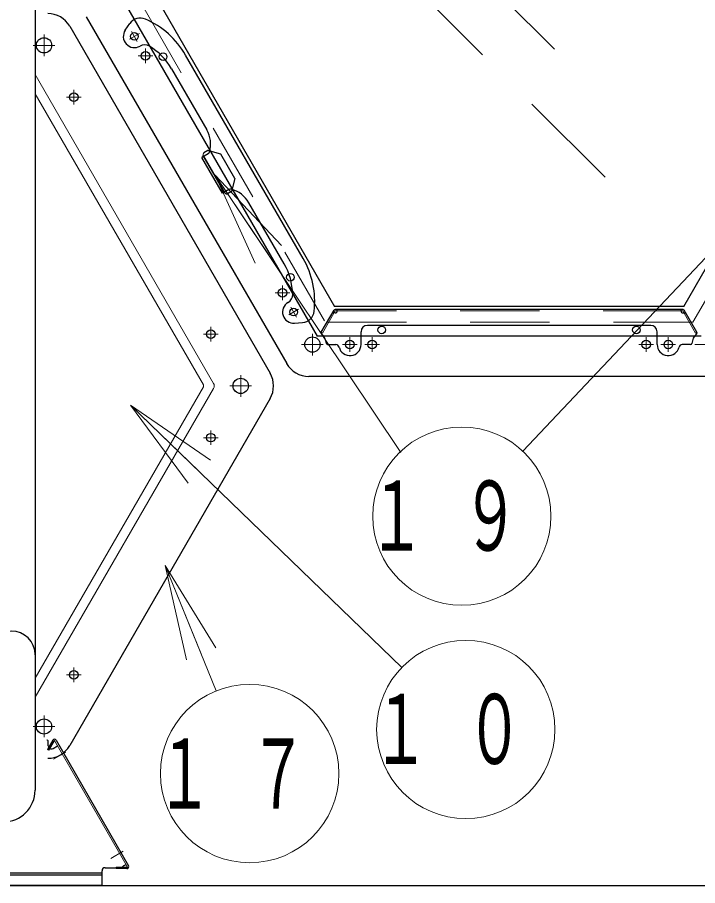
# Model space of a CAD drawing. Units: millimetres on the paper, scale 1:50. Extents: x -385 to 840, y 0 to 267.
# Drawn here: x 141.99 to 163.36, y 167.1 to 194.38 of the extents above; entities that cross this region are included whole.
import ezdxf

# ---------------------------------------------------------------- set-up
doc = ezdxf.new("R2010")
doc.units = ezdxf.units.MM
doc.linetypes.add('USER1', pattern=[4.5, 2.5, -2])
doc.linetypes.add('USER2', pattern=[6, 3, -1, 1, -1])
doc.layers.add('1_50', color=7, linetype='Continuous', lineweight=25)
doc.styles.add('ＭＳ ゴシック', font='')
doc.styles.get('ＭＳ ゴシック').set_extended_font_data('MS Gothic')

msp = doc.modelspace()

# ---------------------------------------------------------------- linework, layer by layer
at = {"layer": '1_50', "color": 21}
msp.add_line((142.551, 202.354), (142.551, 170.104), dxfattribs=at)
at = {"layer": '1_50'}
for p, q in [((158.856, 193.384), (151.558, 200.682)), ((156.602, 193.205), (152.638, 197.169)), ((160.447, 189.36), (158.15, 191.657)), ((53.368, 167.104), (238.466, 167.104))]:
    msp.add_line(p, q, dxfattribs=at)
at = {"layer": '1_50', "color": 4}
for p, q in [((145.38, 194.804), (151.408, 184.364)), ((146.466, 194.804), (151.951, 185.304)), ((162.92, 185.304), (168.405, 194.804)), ((162.92, 185.304), (151.951, 185.304)), ((163.463, 184.364), (151.408, 184.364))]:
    msp.add_line(p, q, dxfattribs=at)
at = {"layer": '1_50', "color": 4, "linetype": 'USER1', "lineweight": 13}
for p, q in [((145.888, 194.804), (151.662, 184.804)), ((163.209, 184.804), (168.983, 194.804)), ((163.209, 184.804), (151.662, 184.804))]:
    msp.add_line(p, q, dxfattribs=at)
at = {"layer": '1_50', "color": 131}
for p, q in [((144.156, 194.404), (150.45, 183.504)), ((143.637, 194.104), (149.93, 183.204)), ((163.729, 183.104), (151.142, 183.104)), ((149.93, 182.404), (143.637, 171.504))]:
    msp.add_line(p, q, dxfattribs=at)
at = {"layer": '1_50', "color": 70}
for p, q in [((145.381, 193.983), (145.523, 194.189)), ((150.966, 186.81), (147.277, 193.199)), ((146.833, 192.769), (147.942, 190.848)), ((147.983, 190.097), (147.789, 189.985)), ((148.439, 188.859), (147.789, 189.985)), ((148.494, 188.891), (147.844, 190.017)), ((148.633, 188.972), (148.439, 188.859)), ((150.372, 186.639), (149.262, 188.56)), ((150.697, 184.775), (150.947, 184.795))]:
    msp.add_line(p, q, dxfattribs=at)
at = {"layer": '1_50', "linetype": 'USER2', "lineweight": 13}
for p, q in [((142.829, 193.844), (142.829, 193.164)), ((143.169, 193.504), (142.489, 193.504)), ((151.258, 184.444), (151.258, 183.764)), ((150.918, 184.104), (151.598, 184.104)), ((163.273, 184.104), (163.953, 184.104)), ((149.006, 183.144), (149.006, 182.464)), ((149.346, 182.804), (148.666, 182.804)), ((142.829, 172.444), (142.829, 171.764)), ((143.169, 172.104), (142.489, 172.104))]:
    msp.add_line(p, q, dxfattribs=at)
at = {"layer": '1_50', "color": 190, "linetype": 'USER2', "lineweight": 13}
for p, q in [((145.825, 193.874), (145.513, 193.694)), ((145.759, 193.628), (145.579, 193.94)), ((150.579, 185.28), (150.759, 184.968)), ((150.825, 185.214), (150.513, 185.034))]:
    msp.add_line(p, q, dxfattribs=at)
at = {"layer": '1_50', "color": 2, "linetype": 'USER2', "lineweight": 13}
for p, q in [((146.249, 193.178), (145.789, 193.178)), ((146.019, 192.948), (146.019, 193.408)), ((143.767, 192.108), (143.767, 191.648)), ((143.537, 191.878), (143.997, 191.878)), ((150.319, 185.5), (150.319, 185.96)), ((150.549, 185.73), (150.089, 185.73)), ((147.837, 184.43), (148.297, 184.43)), ((148.067, 184.66), (148.067, 184.2)), ((152.435, 184.334), (152.435, 183.874)), ((153.136, 183.874), (153.136, 184.334)), ((161.736, 183.874), (161.736, 184.334)), ((162.435, 184.334), (162.435, 183.874)), ((152.205, 184.104), (152.665, 184.104)), ((152.905, 184.104), (153.365, 184.104)), ((161.506, 184.104), (161.965, 184.104)), ((162.205, 184.104), (162.665, 184.104)), ((148.067, 180.948), (148.067, 181.408)), ((147.837, 181.178), (148.297, 181.178)), ((143.767, 173.5), (143.767, 173.96)), ((143.537, 173.73), (143.997, 173.73)), ((143.518, 171.302), (143.126, 171.076)), ((145.318, 168.184), (144.926, 167.958))]:
    msp.add_line(p, q, dxfattribs=at)
at = {"layer": '1_50', "color": 131, "lineweight": 13}
for p, q in [((142.551, 192.585), (148.152, 182.884)), ((142.551, 191.985), (147.834, 182.834)), ((147.834, 182.774), (142.551, 173.623)), ((148.152, 182.724), (142.551, 173.023))]:
    msp.add_line(p, q, dxfattribs=at)
at = {"layer": '1_50', "color": 40}
for p, q in [((147.972, 190.195), (147.851, 190.125)), ((148.382, 190.085), (147.972, 190.195)), ((148.509, 188.865), (147.829, 190.043)), ((148.822, 189.323), (148.382, 190.085)), ((148.822, 189.323), (148.712, 188.913)), ((148.712, 188.913), (148.591, 188.843))]:
    msp.add_line(p, q, dxfattribs=at)
at = {"layer": '1_50', "lineweight": 13}
for p, q in [((148.206, 189.427), (149.875, 186.934)), ((148.206, 189.427), (150.29, 187.212)), ((149.459, 186.656), (148.206, 189.427)), ((148.206, 189.427), (154.037, 180.716)), ((166.154, 189.539), (157.871, 180.749)), ((145.549, 182.197), (147.705, 180.111)), ((145.549, 182.197), (148.053, 180.47)), ((147.357, 179.751), (145.549, 182.197)), ((145.549, 182.197), (154.064, 173.957)), ((146.637, 177.162), (147.764, 174.382)), ((146.637, 177.162), (148.228, 174.57)), ((147.301, 174.194), (146.637, 177.162)), ((146.637, 177.162), (148.236, 173.22))]:
    msp.add_line(p, q, dxfattribs=at)
at = {"layer": '1_50', "color": 190}
for p, q in [((151.537, 184.488), (151.939, 185.184)), ((151.977, 185.098), (151.913, 185.098)), ((162.897, 185.204), (151.974, 185.204)), ((152.037, 185.158), (152.037, 185.204)), ((162.834, 185.158), (162.834, 185.204)), ((162.894, 185.098), (162.958, 185.098)), ((163.334, 184.488), (162.932, 185.184)), ((161.885, 184.704), (152.985, 184.704)), ((152.785, 184.104), (152.785, 184.504)), ((162.085, 184.104), (162.085, 184.504)), ((151.736, 184.104), (151.997, 184.104)), ((163.135, 184.104), (162.874, 184.104))]:
    msp.add_line(p, q, dxfattribs=at)
at = {"layer": '1_50', "color": 190, "linetype": 'USER1', "lineweight": 13}
for p, q in [((151.577, 184.465), (151.977, 185.158)), ((162.894, 185.158), (151.977, 185.158)), ((163.294, 184.465), (162.894, 185.158)), ((151.577, 184.465), (151.537, 184.488)), ((163.294, 184.465), (163.334, 184.488))]:
    msp.add_line(p, q, dxfattribs=at)
at = {"layer": '1_50', "color": 2}
for p, q in [((143.102, 171.671), (142.934, 171.38)), ((142.962, 171.5), (142.962, 171.633)), ((143.142, 171.648), (142.974, 171.357)), ((143.206, 171.671), (145.481, 167.729)), ((142.974, 171.357), (142.934, 171.38)), ((143.112, 171.414), (143.254, 171.496)), ((145.351, 167.741), (145.404, 167.772)), ((128.651, 167.504), (144.651, 167.504)), ((144.651, 167.104), (144.651, 167.568)), ((144.751, 167.668), (145.278, 167.668)), ((145.429, 167.639), (145.094, 167.639)), ((128.651, 167.44), (144.651, 167.44)), ((144.651, 167.104), (128.651, 167.104))]:
    msp.add_line(p, q, dxfattribs=at)
at = {"layer": '1_50', "color": 2, "lineweight": 13}
msp.add_line((143.166, 171.648), (145.442, 167.706), dxfattribs=at)
at = {"layer": '1_50', "color": 2, "linetype": 'USER1', "lineweight": 13}
for p, q in [((145.094, 167.685), (145.094, 167.639)), ((145.429, 167.685), (145.094, 167.685))]:
    msp.add_line(p, q, dxfattribs=at)
at = {"layer": '1_50', "color": 131}
for centre in [(142.829, 193.504), (151.258, 184.104), (149.006, 182.804), (142.829, 172.104)]:
    msp.add_circle(centre, 0.24, dxfattribs=at)
at = {"layer": '1_50', "color": 190}
for centre in [(145.669, 193.784), (150.669, 185.124)]:
    msp.add_circle(centre, 0.12, dxfattribs=at)
at = {"layer": '1_50', "color": 2}
for centre in [(146.019, 193.178), (143.767, 191.878), (150.319, 185.73), (148.067, 184.43), (152.435, 184.104), (153.136, 184.104), (161.736, 184.104), (162.435, 184.104), (148.067, 181.178), (143.767, 173.73)]:
    msp.add_circle(centre, 0.135, dxfattribs=at)
at = {"layer": '1_50', "color": 4}
for centre in [(146.567, 193.148), (150.567, 186.22), (153.435, 184.564), (161.435, 184.564)]:
    msp.add_circle(centre, 0.12, dxfattribs=at)
at = {"layer": '1_50', "lineweight": 13}
for centre in [(155.951, 178.711), (156.076, 172.01), (149.288, 170.625)]:
    msp.add_circle(centre, 2.8, dxfattribs=at)
at = {"layer": '1_50', "color": 131}
for centre, start, end in [((142.944, 193.704), 30, 90), ((151.142, 183.904), 210, 270), ((149.237, 182.804), 330, 30), ((142.944, 171.904), 270, 330)]:
    msp.add_arc(centre, 0.8, start, end, dxfattribs=at)
at = {"layer": '1_50', "color": 70}
for centre, radius, start, end in [((145.852, 193.962), 0.4, 66.4445, 145.4509), ((144.928, 191.842), 2.713, 30, 66.4445), ((145.669, 193.784), 0.35, 145.4509, 300), ((145.989, 193.23), 0.29, 58.6944, 120), ((145.101, 191.769), 2, 30, 58.6944), ((147.162, 190.398), 0.9, 344.4775, 30), ((147.933, 190.184), 0.1, 300, 344.4775), ((148.683, 188.885), 0.1, 75.5225, 120), ((148.483, 188.11), 0.9, 30, 75.5225), ((148.639, 185.639), 2, 1.3056, 30), ((148.617, 185.453), 2.713, 353.5555, 30), ((150.349, 185.678), 0.29, 300, 1.3056), ((150.669, 185.124), 0.35, 120, 274.5491), ((150.915, 185.194), 0.4, 274.5491, 353.5555)]:
    msp.add_arc(centre, radius, start, end, dxfattribs=at)
at = {"layer": '1_50', "color": 40}
for centre, start, end in [((147.881, 190.073), 120, 210), ((148.561, 188.895), 210, 300)]:
    msp.add_arc(centre, 0.06, start, end, dxfattribs=at)
at = {"layer": '1_50', "color": 190}
for centre, radius, start, end in [((151.913, 185.058), 0.04, 90, 150), ((151.974, 185.164), 0.04, 90, 150), ((151.977, 185.158), 0.06, 270, 0), ((162.894, 185.158), 0.06, 180, 270), ((162.897, 185.164), 0.04, 30, 90), ((162.958, 185.058), 0.04, 30, 90), ((152.985, 184.504), 0.2, 90, 180), ((161.885, 184.504), 0.2, 0, 90), ((151.572, 184.468), 0.04, 150, 229.1931), ((151.258, 184.104), 0.44, 4.7802, 49.1931), ((163.613, 184.104), 0.44, 130.8069, 175.2198), ((163.299, 184.468), 0.04, 310.8069, 30), ((151.736, 184.144), 0.04, 184.7802, 270), ((163.135, 184.144), 0.04, 270, 355.2198), ((151.997, 184.004), 0.1, 12.8396, 90), ((152.435, 184.104), 0.35, 192.8396, 0), ((162.435, 184.104), 0.35, 180, 347.1604), ((162.874, 184.004), 0.1, 90, 167.1604)]:
    msp.add_arc(centre, radius, start, end, dxfattribs=at)
at = {"layer": '1_50', "color": 131, "lineweight": 13}
for centre, radius in [((147.782, 182.804), 0.06), ((148.013, 182.804), 0.16)]:
    msp.add_arc(centre, radius, 330, 30, dxfattribs=at)
at = {"layer": '1_50', "color": 21}
for centre, radius, start, end in [((141.801, 174.354), 0.75, 0, 180), ((141.551, 170.104), 1, 270, 0)]:
    msp.add_arc(centre, radius, start, end, dxfattribs=at)
at = {"layer": '1_50', "color": 2}
for centre, radius, start, end in [((142.922, 171.633), 0.04, 0, 101.1877), ((143.154, 171.641), 0.06, 30, 150), ((143.154, 171.641), 0.014, 30, 150), ((143.062, 171.5), 0.1, 180, 300), ((144.751, 167.568), 0.1, 90, 180), ((145.451, 167.568), 0.2, 120, 150), ((145.429, 167.699), 0.06, 270, 30), ((145.429, 167.699), 0.014, 270, 30)]:
    msp.add_arc(centre, radius, start, end, dxfattribs=at)

# ---------------------------------------------------------------- texts
at = {"layer": '1_50', "char_height": 2.199, "attachment_point": 5, "style": 'ＭＳ ゴシック'}
for s, insert in [('\\T1.64;\\W0.6;１９', (155.951, 178.711)), ('\\T1.64;\\W0.6;１０', (156.076, 172.01)), ('\\T1.64;\\W0.6;１７', (149.288, 170.625))]:
    msp.add_mtext(s, dxfattribs=dict(at, insert=insert))

doc.saveas('drawing.dxf')
